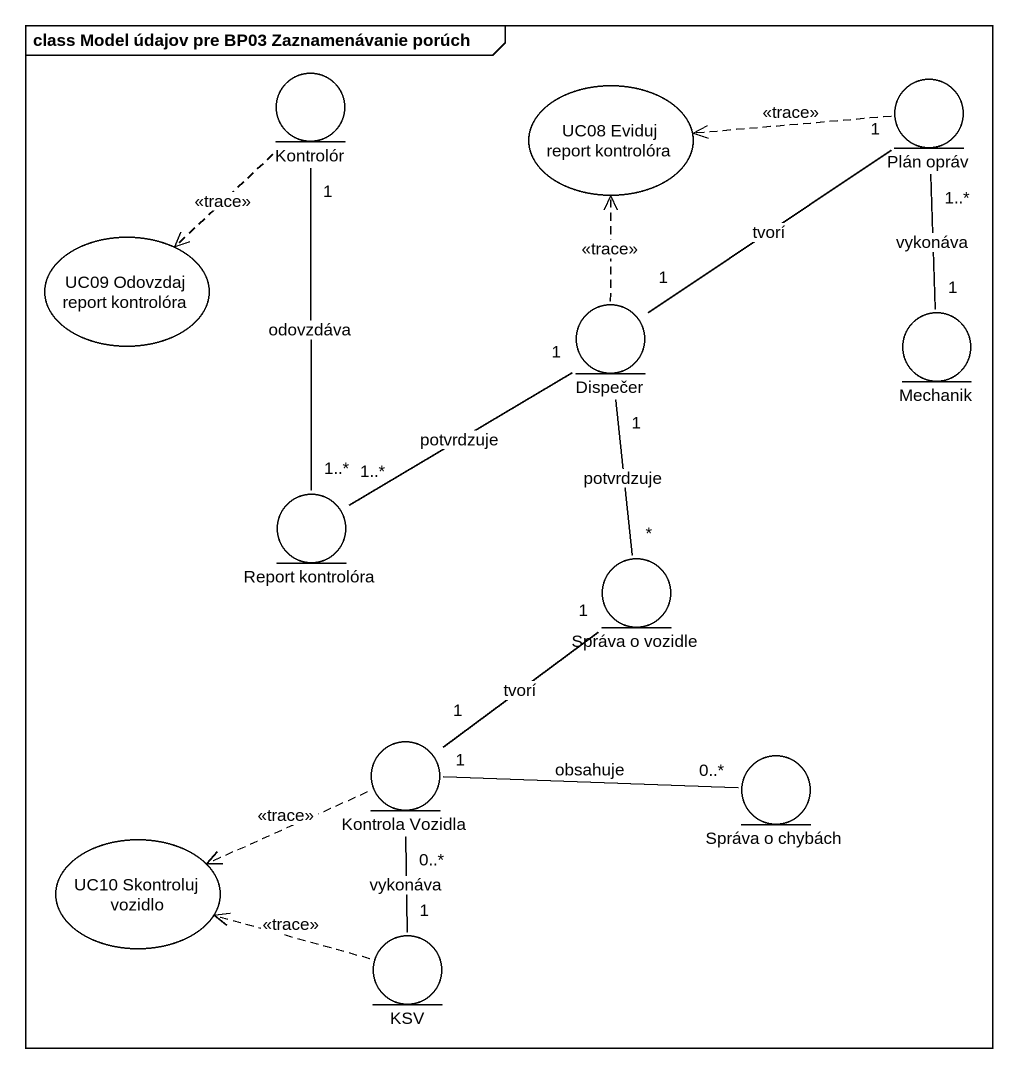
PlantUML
@startuml
mainframe class Model údajov pre BP03 Zaznamenávanie porúch
entity Kontrolór
usecase "UC08 Eviduj report kontrolóra" as UC08_Eviduj_report
entity "Plán opráv" as Plán_opráv
usecase "UC09 Odovzdaj report kontrolóra" as UC09_Odovzdaj_report
entity Dispečer
entity Mechanik
entity "Report kontrolóra" as Report_kontrolóra
entity "Správa o vozidle" as Správa_o_vozidle
entity "Kontrola Vozidla" as Kontrola_Vozidla
entity "Správa o chybách" as Správa_o_chybách
usecase "UC10 Skontroluj vozidlo" as UC10_Skontroluj_vozidlo
entity KSV
Kontrolór ..> UC09_Odovzdaj_report : <<trace>>
Kontrolór "1" -- "1..*" Report_kontrolóra : odovzdáva
Plán_opráv .left.> UC08_Eviduj_report : <<trace>>
Plán_opráv "1" -- "1" Dispečer : tvorí
Dispečer .up.> UC08_Eviduj_report : <<trace>>
Dispečer "1" -- "*" Správa_o_vozidle : potvrdzuje
Mechanik "1" -up- "1..*" Plán_opráv : vykonáva
Report_kontrolóra "1..*" -right- "1" Dispečer : potvrdzuje
Kontrola_Vozidla "1" -up- "1" Správa_o_vozidle : tvorí
Kontrola_Vozidla .left.> UC10_Skontroluj_vozidlo : <<trace>>
Správa_o_chybách "0..*" -left- "1" Kontrola_Vozidla : obsahuje
KSV "1" -up- "0..*" Kontrola_Vozidla : vykonáva
KSV .left.> UC10_Skontroluj_vozidlo : <<trace>>
@enduml
